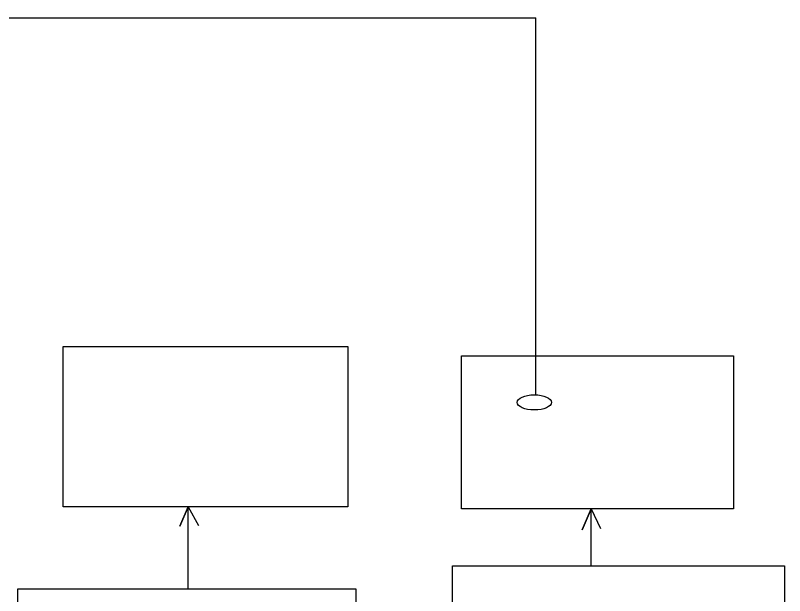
# Model space of a CAD drawing. Header units: millimetres. Extents: x 5823 to 8280, y 2612 to 3787.
# Drawn here: x 6270 to 6902, y 3160 to 3637 of the extents above; entities that cross this region are included whole.
import ezdxf

# ---------------------------------------------------------------- set-up
doc = ezdxf.new("R2010")
doc.units = ezdxf.units.MM
picture_1 = doc.add_image_def('image1.jpg', size_in_pixel=(1920, 1080))
picture_2 = doc.add_image_def('image2.jpg', size_in_pixel=(1920, 1080))

msp = doc.modelspace()

# ---------------------------------------------------------------- linework, layer by layer
at = {"color": 1, "lineweight": 30}
for points in [[(5894.2, 3636.59), (5890.32, 3634.64), (5894.24, 3633.11), (5890.32, 3634.64), (6697.52, 3634.64)], [(6697.52, 3324.95), (6697.52, 3634.64)], [(6411.84, 3165.66), (6411.84, 3232.99), (6405.11, 3217), (6411.84, 3232.99), (6420.41, 3217.61)], [(6742.87, 3184.48), (6742.87, 3231.29), (6735.5, 3214.18), (6742.87, 3231.29), (6750.74, 3215.16)]]:
    msp.add_lwpolyline(points, dxfattribs=at)
at = {"color": 30, "lineweight": 30}
for points in [[(6628.99, 3184.48), (6901.94, 3184.48), (6901.94, 2649.03), (6628.99, 2649.03)], [(6271.99, 3165.66), (6549.63, 3165.66), (6549.63, 2611.87), (6271.99, 2611.87)]]:
    msp.add_lwpolyline(points, close=True, dxfattribs=at)
at = {"color": 1, "lineweight": 30}
msp.add_ellipse((6696.3, 3318.74), major_axis=(-14.16, 0), ratio=0.440382, dxfattribs=at)

# ---------------------------------------------------------------- pictures from other files: only their frames are drawn
image = msp.add_image(picture_2, insert=(6309.2, 3232.99), size_in_units=(233.94, 131.59))
image.dxf.flags = 7
image = msp.add_image(picture_1, insert=(6636.34, 3231.29), size_in_units=(223.47, 125.7))
image.dxf.flags = 7

doc.saveas('drawing.dxf')
